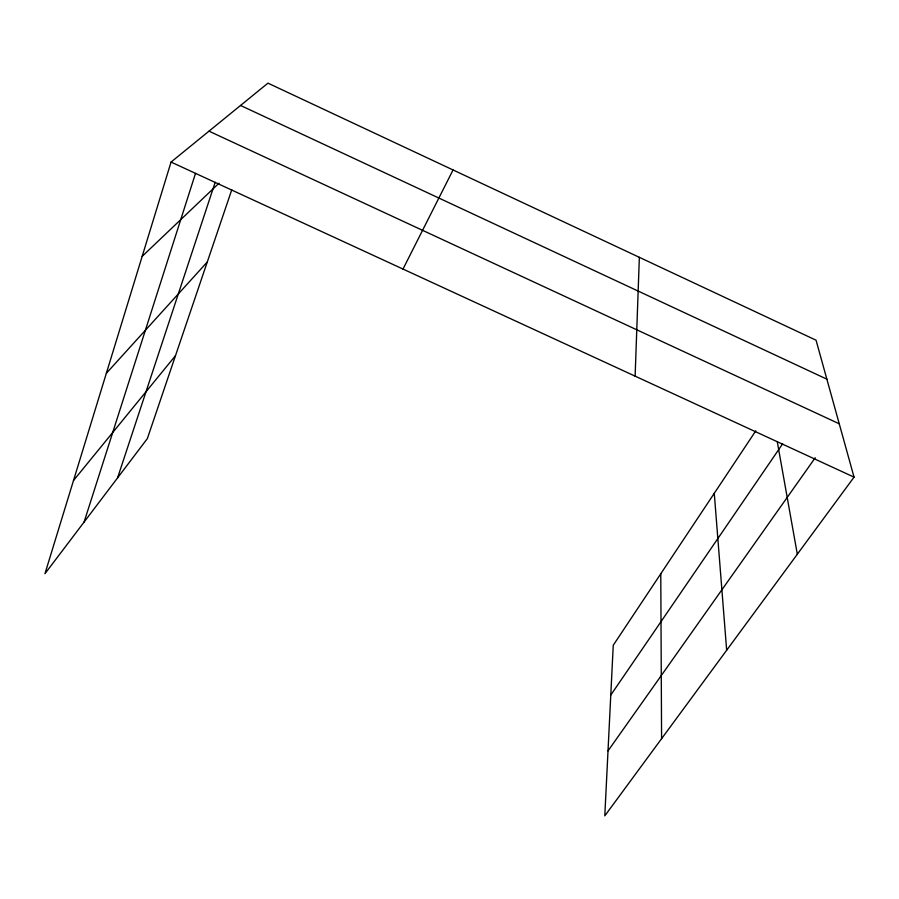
<?xml version="1.0" encoding="UTF-8"?>
<svg xmlns="http://www.w3.org/2000/svg" width="899" height="899" viewBox="0 0 899 899"><rect width="100%" height="100%" fill="white"/><g stroke="black" fill="none" stroke-linecap="round" stroke-linejoin="round"><path stroke-width="1.35" d="M635.121 376.153L639.358 257.328M755.812 430.823L613.253 645.257L604.791 815.854L854.05 477.144L816.056 340.204L267.947 83.146L171.057 162.067L44.95 573.708L147.357 438.588L231.796 189.723M84.09 522.061L195.499 173.428M117.567 477.886L215.176 182.306M402.999 269.071L453.051 169.956M610.781 695.073L782.624 443.848M608.016 750.879L815.224 457.782M73.504 480.504L175.496 355.644M106.352 373.287L207.253 262.036M142.177 256.339L219.03 183.182M171.057 162.067L854.05 477.144M208.995 131.164L839.25 423.8M240.55 105.464L826.866 379.164M777.23 441.499L797.323 554.222M714.267 493.315L726.662 650.247M660.776 573.776L661.585 738.686"/></g></svg>
